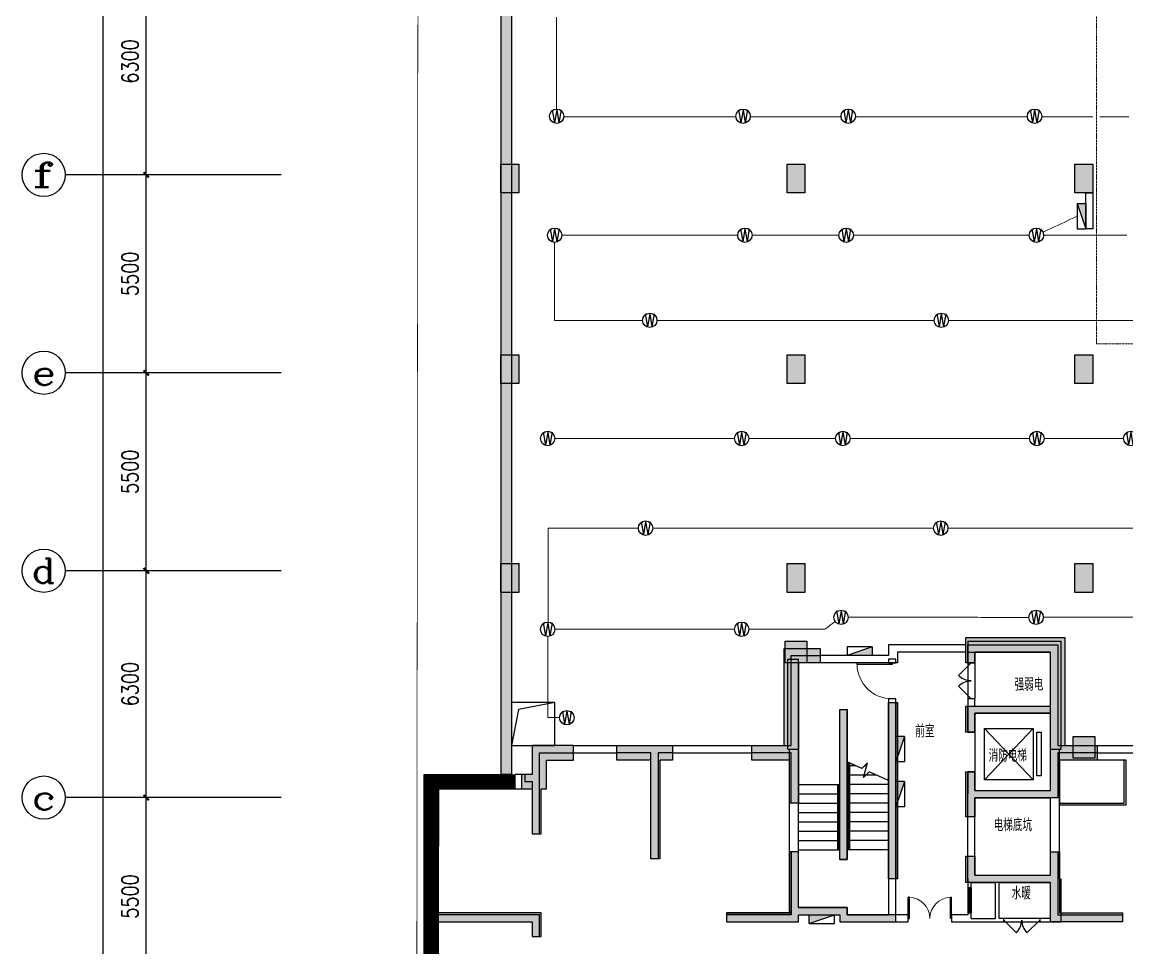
# Model space of a CAD drawing. Extents: x -1348811 to 123514, y -640545 to 749356.
# Drawn here: x -607569 to -576874, y -101436 to -75716 of the extents above; entities that cross this region are included whole.
import ezdxf
from ezdxf.enums import TextEntityAlignment as Align

# ---------------------------------------------------------------- set-up
doc = ezdxf.new("R2010")
doc.units = 0
doc.header["$LTSCALE"] = 10
doc.header["$MEASUREMENT"] = 0
for name, pattern in [('ACAD_ISO11W100', [33.5, 12, -3, 12, -3, 0.5, -3]), ('DASH', [0.35, 0.25, -0.1]), ('DASHDOT', [25.4, 12.7, -6.35, 0, -6.35]), ('常规', [20, 10, 0, 10])]:
    doc.linetypes.add(name, pattern=pattern)
doc.layers.get('0').update_dxf_attribs({"linetype": 'CONTINUOUS'})
doc.layers.get('Defpoints').update_dxf_attribs({"linetype": 'CONTINUOUS'})
for name, color, linetype in [('AXIS', 3, 'CONTINUOUS'), ('AXIS_TEXT', 7, 'CONTINUOUS'), ('COLU', 1, 'CONTINUOUS'), ('COLU_HATCH', 252, 'CONTINUOUS'), ('DIM_SYMB', 3, 'CONTINUOUS'), ('dxsqt', 1, 'CONTINUOUS'), ('jlq', 1, 'CONTINUOUS'), ('JPS-J-0', 6, 'CONTINUOUS'), ('JPS-WALL', 7, 'CONTINUOUS'), ('JPS-X-TEXT', 1, 'CONTINUOUS'), ('JPS-XHS', 7, 'CONTINUOUS'), ('jq-h', 252, 'CONTINUOUS'), ('jz', 121, 'CONTINUOUS'), ('PUB_HATCH', 9, 'CONTINUOUS'), ('RD-equip', 3, 'CONTINUOUS'), ('STAIR', 9, 'CONTINUOUS'), ('TEXT', 7, 'CONTINUOUS'), ('wall', 8, 'CONTINUOUS'), ('WINDOW', 4, 'CONTINUOUS'), ('wj', 1, 'CONTINUOUS'), ('排水设施', 163, 'CONTINUOUS'), ('控制线', 5, 'CONTINUOUS')]:
    doc.layers.add(name, color=color, linetype=linetype)
doc.layers.add('RD-Line', color=2, linetype='常规', lineweight=0)
doc.styles.add('_TCH_AXIS', font='COMPLEX', dxfattribs={"bigfont": 'GBCBIG'})
doc.styles.add('COMPLEX', font='COMPLEX')
doc.styles.add('DIM_FONT', font='SIMPLEX', dxfattribs={"width": 0.8, "bigfont": 'HZTXT'})
doc.styles.add('FS1', font='txt4.shx', dxfattribs={"width": 0.8, "bigfont": 'fstxt.shx'})
doc.styles.add('TEXT', font='tjromans.shx', dxfattribs={"width": 0.8, "height": 400, "bigfont": 'tjhztxt.shx'})
doc.dimstyles.new('DIMN150', dxfattribs={"dimscale": 1.5, "dimtxt": 300, "dimasz": 100, "dimexe": 250, "dimexo": 300, "dimgap": 150, "dimtad": 1, "dimdec": 0, "dimzin": 0, "dimdsep": 46, "dimtxsty": 'DIM_FONT', "dimblk": 'ARCHTICK', "dimcen": 0.09, "dimclrt": 7, "dimazin": 2, "dimtfac": 1, "dimtdec": 0, "dimtix": 1, "dimtmove": 2, "dimatfit": 3, "dimfxl": 0, "dimtolj": 1, "dimtzin": 0, "dimarcsym": 0})

# ---------------------------------------------------------------- blocks, each defined once
blk = doc.blocks.new('JG301')
at = {"layer": 'jq-h'}
for points in [[(-200, -1700), (-2500, -1700), (-2500, -2425), (-2300, -2425), (-2300, -1900), (-200, -1900), (-200, -4050), (-2300, -4050), (-2300, -3525), (-2500, -3525), (-2500, -4775), (-2300, -4775), (-2300, -4250), (0, -4250), (0, -3000), (1100, -3000), (1100, -2800), (0, -2800), (0, 0), (-2500, 0), (-2500, -500), (-2300, -500), (-2300, -200), (-200, -200)], [(-7200, -500), (-6600, -500), (-6600, -300), (-7400, -300), (-7400, -2800), (-8500, -2800), (-8500, -3000), (-7400, -3000), (-7400, -4400), (-7200, -4400)], [(-5850, -1800), (-6050, -1800), (-6050, -5960), (-5850, -5960)], [(-4500, -1600), (-4700, -1600), (-4700, -6500), (-4500, -6500)], [(-14600, -5250), (-14400, -5250), (-14400, -3000), (-13450, -3000), (-13450, -2800), (-14600, -2800), (-14600, -3600), (-14800, -3600), (-14800, -3800), (-14600, -3800)], [(-10700, -2800), (-12250, -2800), (-12250, -3000), (-11300, -3000), (-11300, -5950), (-11100, -5950), (-11100, -3000), (-10700, -3000)], [(-17400, -3800), (-16500, -3800), (-16500, -3600), (-17600, -3600), (-17600, -3600), (-17600, -5600), (-17400, -5600)], [(-9200, -7700), (-7200, -7700), (-7200, -7500), (-6050, -7500), (-6050, -7700), (-4500, -7700), (-4500, -7500), (-5850, -7500), (-5850, -7300), (-7200, -7300), (-7200, -5750), (-7400, -5750), (-7400, -7500), (-9200, -7500)], [(0, -5750), (0, -7500), (1800, -7500), (1800, -7700), (-200, -7700), (-200, -6600), (-2300, -6600), (-2500, -6600), (-2500, -5875), (-2300, -5875), (-2300, -6400), (-200, -6400), (-200, -5750)], [(-14400, -7500), (-17600, -7500), (-17600, -8350), (-17400, -8350), (-17400, -7700), (-14600, -7700), (-14600, -8100), (-14400, -8100)]]:
    blk.add_hatch(color=256, dxfattribs=at).paths.add_polyline_path(points)
at = {"layer": 'wj'}
for points in [[(1100, -3000), (0, -3000), (0, -4250), (-2300, -4250), (-2300, -4775), (-2500, -4775), (-2500, -3525), (-2300, -3525), (-2300, -4050), (-200, -4050), (-200, -1900), (-2300, -1900), (-2300, -2425), (-2500, -2425), (-2500, -1700), (-200, -1700), (-200, -200), (-2300, -200), (-2300, -500), (-2500, -500), (-2500, 0), (0, 0), (0, -2800), (1100, -2800), (1100, -3000)], [(-7200, -500), (-7200, -4400), (-7400, -4400), (-7400, -3000), (-8500, -3000), (-8500, -2800), (-7400, -2800), (-7400, -300), (-6600, -300), (-6600, -500), (-7200, -500)], [(-14400, -5250), (-14400, -3000), (-13450, -3000), (-13450, -2800), (-14600, -2800), (-14600, -3600), (-14800, -3600), (-14800, -3800), (-14600, -3800), (-14600, -5250), (-14400, -5250)], [(-11300, -3000), (-12250, -3000), (-12250, -2800), (-10700, -2800), (-10700, -3000), (-11100, -3000), (-11100, -5950), (-11300, -5950), (-11300, -3000)], [(-17400, -3800), (-17400, -5600), (-17600, -5600), (-17600, -3600), (-16500, -3600), (-16500, -3800), (-17400, -3800)], [(0, -5750), (0, -7500), (1800, -7500), (1800, -7700), (-200, -7700), (-200, -6600), (-2300, -6600), (-2300, -6600), (-2500, -6600), (-2500, -5875), (-2300, -5875), (-2300, -6400), (-200, -6400), (-200, -5750), (0, -5750)], [(-14400, -7500), (-17600, -7500), (-17600, -8350), (-17400, -8350), (-17400, -7700), (-14600, -7700), (-14600, -8100), (-14400, -8100), (-14400, -7500)]]:
    blk.add_lwpolyline(points, dxfattribs=at)
for points in [[(-5850, -1800), (-5850, -5960), (-6050, -5960), (-6050, -1800)], [(-4700, -1600), (-4500, -1600), (-4500, -6500), (-4700, -6500)], [(-7200, -7700), (-7200, -7500), (-6050, -7500), (-6050, -7700), (-4500, -7700), (-4500, -7500), (-5850, -7500), (-5850, -7300), (-7200, -7300), (-7200, -5750), (-7400, -5750), (-7400, -7500), (-9200, -7500), (-9200, -7700)]]:
    blk.add_lwpolyline(points, close=True, dxfattribs=at)
blk = doc.blocks.new('zw')
at = {"layer": 'COLU_HATCH'}
for points in [[(0, -41100), (500, -41100), (500, -41900), (0, -41900)], [(7950, -41100), (8450, -41100), (8450, -41900), (7950, -41900)], [(15950, -41100), (16450, -41100), (16450, -41900), (15950, -41900)], [(0, -46400), (500, -46400), (500, -47200), (0, -47200)], [(7950, -46400), (8450, -46400), (8450, -47200), (7950, -47200)], [(15950, -46400), (16450, -46400), (16450, -47200), (15950, -47200)], [(0, -52200), (500, -52200), (500, -53000), (0, -53000)], [(7950, -52200), (8450, -52200), (8450, -53000), (7950, -53000)], [(15950, -52200), (16450, -52200), (16450, -53000), (15950, -53000)], [(7900, -54356), (8500, -54356), (8500, -54956), (7900, -54956)], [(15900, -57006), (16500, -57006), (16500, -57606), (15900, -57606)]]:
    blk.add_hatch(color=256, dxfattribs=at).paths.add_polyline_path(points)
at = {"layer": 'COLU'}
for points in [[(0, -41100), (500, -41100), (500, -41900), (0, -41900)], [(7950, -41100), (8450, -41100), (8450, -41900), (7950, -41900)], [(15950, -41100), (16450, -41100), (16450, -41900), (15950, -41900)], [(0, -46400), (500, -46400), (500, -47200), (0, -47200)], [(7950, -46400), (8450, -46400), (8450, -47200), (7950, -47200)], [(15950, -46400), (16450, -46400), (16450, -47200), (15950, -47200)], [(0, -52200), (500, -52200), (500, -53000), (0, -53000)], [(7950, -52200), (8450, -52200), (8450, -53000), (7950, -53000)], [(15950, -52200), (16450, -52200), (16450, -53000), (15950, -53000)], [(7900, -54356), (8500, -54356), (8500, -54956), (7900, -54956)], [(15900, -57006), (16500, -57006), (16500, -57606), (15900, -57606)]]:
    blk.add_lwpolyline(points, close=True, dxfattribs=at)
blk = doc.blocks.new('jlqq')
at = {"layer": 'PUB_HATCH'}
blk.add_hatch(color=256, dxfattribs=at).paths.add_polyline_path([(1455, -3373), (380, -189), (1234, 97), (1138, 382), (0, 0), (1155, -3422), (1155, -65271), (1455, -65271)])
at = {"layer": 'jlq'}
for p, q in [((1455, -3373), (1455, -65271)), ((1155, -3422), (1155, -65271)), ((1455, -65271), (1155, -65271))]:
    blk.add_line(p, q, dxfattribs=at)
blk = doc.blocks.new('A$C00D673E7')
at = {"layer": '排水设施'}
blk.add_lwpolyline([(0, 0), (1200, 0), (1200, 1200), (0, 1200)], close=True, dxfattribs=at)
blk.add_lwpolyline([(1200, 1200), (189, 1005), (0, 0)], dxfattribs=at)
blk = doc.blocks.new('_ArchTick')
at = {"color": 0, "linetype": 'ByBlock', "const_width": 0.4}
blk.add_lwpolyline([(-0.5, -0.5), (0.5, 0.5)], dxfattribs=at)
blk = doc.blocks.new('*D1921')
at = {"layer": 'AXIS', "color": 0, "lineweight": -2}
for p, q in [((-600819, -16259), (-605694, -16259)), ((-605319, -227593), (-605319, -16259)), ((-600819, -227593), (-605694, -227593))]:
    blk.add_line(p, q, dxfattribs=at)
at = {"layer": 'Defpoints', "color": 0}
for p in [(-605319, -16259), (-600369, -16259), (-600369, -227593)]:
    blk.add_point(p, dxfattribs=at)
at = {"layer": 'AXIS', "color": 0, "lineweight": -2, "xscale": 150, "yscale": 150, "zscale": 150}
for p, rotation in [((-605319, -16259), 90), ((-605319, -227593), 270)]:
    blk.add_blockref('_ArchTick', p, dxfattribs=dict(at, rotation=rotation))
at = {"layer": 'AXIS', "color": 7, "insert": (-605769, -121926), "char_height": 450, "attachment_point": 5, "rotation": 90, "style": 'DIM_FONT'}
blk.add_mtext('\\A1;211333', dxfattribs=at)
blk = doc.blocks.new('*D1943')
at = {"layer": 'AXIS', "color": 0, "lineweight": -2}
for p, q in [((-600819, -97259), (-604494, -97259)), ((-604119, -102759), (-604119, -97259)), ((-600819, -102759), (-604494, -102759))]:
    blk.add_line(p, q, dxfattribs=at)
at = {"layer": 'Defpoints', "color": 0}
for p in [(-604119, -97259), (-600369, -97259), (-600369, -102759)]:
    blk.add_point(p, dxfattribs=at)
at = {"layer": 'AXIS', "color": 0, "lineweight": -2, "xscale": 150, "yscale": 150, "zscale": 150}
for p, rotation in [((-604119, -97259), 90), ((-604119, -102759), 270)]:
    blk.add_blockref('_ArchTick', p, dxfattribs=dict(at, rotation=rotation))
at = {"layer": 'AXIS', "color": 7, "insert": (-604569, -100009), "char_height": 450, "attachment_point": 5, "rotation": 90, "style": 'DIM_FONT'}
blk.add_mtext('\\A1;5500', dxfattribs=at)
blk = doc.blocks.new('*D1944')
at = {"layer": 'AXIS', "color": 0, "lineweight": -2}
for p, q in [((-600819, -90959), (-604494, -90959)), ((-604119, -97259), (-604119, -90959)), ((-600819, -97259), (-604494, -97259))]:
    blk.add_line(p, q, dxfattribs=at)
at = {"layer": 'Defpoints', "color": 0}
for p in [(-604119, -90959), (-600369, -90959), (-600369, -97259)]:
    blk.add_point(p, dxfattribs=at)
at = {"layer": 'AXIS', "color": 0, "lineweight": -2, "xscale": 150, "yscale": 150, "zscale": 150}
for p, rotation in [((-604119, -90959), 90), ((-604119, -97259), 270)]:
    blk.add_blockref('_ArchTick', p, dxfattribs=dict(at, rotation=rotation))
at = {"layer": 'AXIS', "color": 7, "insert": (-604569, -94109), "char_height": 450, "attachment_point": 5, "rotation": 90, "style": 'DIM_FONT'}
blk.add_mtext('\\A1;6300', dxfattribs=at)
blk = doc.blocks.new('*D1945')
at = {"layer": 'AXIS', "color": 0, "lineweight": -2}
for p, q in [((-600819, -85459), (-604494, -85459)), ((-604119, -90959), (-604119, -85459)), ((-600819, -90959), (-604494, -90959))]:
    blk.add_line(p, q, dxfattribs=at)
at = {"layer": 'Defpoints', "color": 0}
for p in [(-604119, -85459), (-600369, -85459), (-600369, -90959)]:
    blk.add_point(p, dxfattribs=at)
at = {"layer": 'AXIS', "color": 0, "lineweight": -2, "xscale": 150, "yscale": 150, "zscale": 150}
for p, rotation in [((-604119, -85459), 90), ((-604119, -90959), 270)]:
    blk.add_blockref('_ArchTick', p, dxfattribs=dict(at, rotation=rotation))
at = {"layer": 'AXIS', "color": 7, "insert": (-604569, -88209), "char_height": 450, "attachment_point": 5, "rotation": 90, "style": 'DIM_FONT'}
blk.add_mtext('\\A1;5500', dxfattribs=at)
blk = doc.blocks.new('*D1946')
at = {"layer": 'AXIS', "color": 0, "lineweight": -2}
for p, q in [((-600819, -79959), (-604494, -79959)), ((-604119, -85459), (-604119, -79959)), ((-600819, -85459), (-604494, -85459))]:
    blk.add_line(p, q, dxfattribs=at)
at = {"layer": 'Defpoints', "color": 0}
for p in [(-604119, -79959), (-600369, -79959), (-600369, -85459)]:
    blk.add_point(p, dxfattribs=at)
at = {"layer": 'AXIS', "color": 0, "lineweight": -2, "xscale": 150, "yscale": 150, "zscale": 150}
for p, rotation in [((-604119, -79959), 90), ((-604119, -85459), 270)]:
    blk.add_blockref('_ArchTick', p, dxfattribs=dict(at, rotation=rotation))
at = {"layer": 'AXIS', "color": 7, "insert": (-604569, -82709), "char_height": 450, "attachment_point": 5, "rotation": 90, "style": 'DIM_FONT'}
blk.add_mtext('\\A1;5500', dxfattribs=at)
blk = doc.blocks.new('*D1947')
at = {"layer": 'AXIS', "color": 0, "lineweight": -2}
for p, q in [((-600819, -73659), (-604494, -73659)), ((-604119, -79959), (-604119, -73659)), ((-600819, -79959), (-604494, -79959))]:
    blk.add_line(p, q, dxfattribs=at)
at = {"layer": 'Defpoints', "color": 0}
for p in [(-604119, -73659), (-600369, -73659), (-600369, -79959)]:
    blk.add_point(p, dxfattribs=at)
at = {"layer": 'AXIS', "color": 0, "lineweight": -2, "xscale": 150, "yscale": 150, "zscale": 150}
for p, rotation in [((-604119, -73659), 90), ((-604119, -79959), 270)]:
    blk.add_blockref('_ArchTick', p, dxfattribs=dict(at, rotation=rotation))
at = {"layer": 'AXIS', "color": 7, "insert": (-604569, -76809), "char_height": 450, "attachment_point": 5, "rotation": 90, "style": 'DIM_FONT'}
blk.add_mtext('\\A1;6300', dxfattribs=at)
blk = doc.blocks.new('_AXISO')
blk.add_circle((0, 0), 0.5)
at = {"layer": 'AXIS_TEXT', "style": 'COMPLEX', "width": 1.041667}
blk.add_attdef('A', text='', height=0.56, dxfattribs=at).set_placement((-0.25, -0.28), (0.25, -0.28), align=Align.FIT)
blk = doc.blocks.new('WG')
at = {"layer": 'RD-equip'}
blk.add_circle((0, 0), 200, dxfattribs=at)
at = {"layer": 'RD-equip', "color": 4, "style": 'FS1', "width": 0.8}
blk.add_attdef('消防', text='', height=360, dxfattribs=at).set_placement((0, 0), align=Align.MIDDLE)
blk = doc.blocks.new('WWWW')
at = {"layer": 'RD-equip'}
blk.add_blockref('WG', (0, 0), dxfattribs=at).add_auto_attribs({'消防': 'W'})
blk = doc.blocks.new('DTTT')
at = {"layer": 'jz'}
for p, q in [((748, -792), (-748, 792)), ((-748, -792), (748, 792))]:
    blk.add_line(p, q, dxfattribs=at)
for points in [[(-748, -792), (-748, 792), (748, 792), (748, -792)], [(-1003, -673), (-1003, 673), (-871, 673), (-871, -673)]]:
    blk.add_lwpolyline(points, close=True, dxfattribs=at)
blk = doc.blocks.new('DXHS')
at = {"layer": 'JPS-XHS'}
blk.add_hatch(color=256, dxfattribs=at).paths.add_polyline_path([(-350, 240), (-350, 0), (350, 0)])
at = {"layer": 'JPS-XHS', "linetype": 'Continuous'}
for p, q in [((-350, 240), (-350, 0)), ((-350, 240), (350, 240)), ((-350, 0), (350, 0)), ((350, 240), (350, 0))]:
    blk.add_line(p, q, dxfattribs=at)
at = {"layer": 'JPS-XHS'}
blk.add_line((-350, 240), (350, 0), dxfattribs=at)
blk = doc.blocks.new('A$C154042D1')
at = {"layer": 'JPS-XHS', "rotation": 270}
for p in [(13000, -2800), (13000, -4050)]:
    blk.add_blockref('DXHS', p, dxfattribs=at)
at = {"layer": 'JPS-XHS', "xscale": -1, "rotation": 180}
blk.add_blockref('DXHS', (10950, -7400), dxfattribs=at)
blk = doc.blocks.new('D-JG--1F')
at = {"layer": 'PUB_HATCH'}
h = blk.add_hatch(color=256, dxfattribs=at)
h.paths.add_polyline_path([(21450, -10000), (19050, -10000), (19050, -10400), (18800, -10400), (18800, -9750), (21450, -9750)])
h.paths.add_polyline_path([(30950, -400), (30950, 300), (28200, 300), (28200, -2700), (27300, -2700), (27300, -3100), (28350, -3100), (28350, -4150), (30700, -4150), (30700, -4675), (30950, -4675), (30950, -3425), (30700, -3425), (30700, -3950), (28600, -3950), (28600, -1800), (30700, -1800), (30700, -2325), (30950, -2325), (30950, -1600), (28600, -1600), (28600, -100), (30700, -100), (30700, -400)])
h.paths.add_polyline_path([(35600, -7600), (35600, -7400), (34450, -7400), (34450, -7600), (32900, -7600), (32900, -7400), (34250, -7400), (34250, -7200), (35600, -7200), (35600, -5650), (35850, -5650), (35850, -7350), (37600, -7350), (37600, -7600)])
h.paths.add_polyline_path([(24750, -3100), (25100, -3100), (25100, -2700), (23550, -2700), (23550, -3100), (24500, -3100), (24500, -5850), (24750, -5850)])
h.paths.add_polyline_path([(39100, -2700), (39100, -3100), (39450, -3100), (39450, -5850), (39700, -5850), (39700, -3100), (40650, -3100), (40650, -2700)])
h.paths.add_polyline_path([(37650, -8850), (37650, -10000), (37400, -10000), (37400, -9100), (34750, -9100), (34750, -9500), (34500, -9500), (34500, -9100), (32900, -9100), (32900, -8850)])
h.paths.add_polyline_path([(42750, -7350), (46000, -7350), (46000, -8250), (45600, -8250), (45600, -7600), (43000, -7600), (43000, -8000), (42750, -8000)])
h.paths.add_polyline_path([(19800, -14100), (19050, -14100), (19050, -12850), (18800, -12850), (18800, -14500), (19800, -14500)])
h.paths.add_polyline_path([(22625, -14100), (23000, -14100), (23000, -14500), (21600, -14500), (21600, -14100), (22375, -14100), (22375, -12200), (22625, -12200)])
h.paths.add_polyline_path([(26800, -14500), (26200, -14500), (26200, -14100), (26550, -14100), (26550, -11900), (26800, -11900)])
h.paths.add_polyline_path([(22625, -11000), (22375, -11000), (22375, -8850), (22625, -8850)])
h.paths.add_polyline_path([(29100, -17100), (29100, -17500), (28100, -17500), (28100, -15750), (28500, -15750), (28500, -17100)])
h.paths.add_polyline_path([(32300, -17100), (31900, -17100), (31900, -15750), (31650, -15750), (31650, -17100), (30900, -17100), (30900, -17500), (32300, -17500)])
h.paths.add_polyline_path([(35800, -17500), (35100, -17500), (35100, -17100), (35400, -17100), (35400, -13350), (34500, -13350), (34500, -13100), (35800, -13100)])
h.paths.add_polyline_path([(28100, -14500), (28500, -14500), (28500, -13350), (30750, -13350), (30750, -13100), (28100, -13100)])
h.paths.add_polyline_path([(26800, -10000), (26800, -9100), (30800, -9100), (30800, -8850), (26550, -8850), (26550, -10000)])
h.paths.add_polyline_path([(28350, -5650), (28350, -7350), (26600, -7350), (26600, -7600), (28600, -7600), (28600, -6500), (30950, -6500), (30950, -6500), (30950, -5775), (30700, -5775), (30700, -6300), (28600, -6300), (28600, -5650)])
h.paths.add_polyline_path([(33100, -1500), (32850, -1500), (32850, -6400), (33100, -6400)])
h.paths.add_polyline_path([(35600, -400), (35600, -4300), (35850, -4300), (35850, -3100), (36900, -3100), (36900, -2700), (36000, -2700), (36000, 0), (35000, 0), (35000, -400)])
h.paths.add_polyline_path([(38000, -14100), (37650, -14100), (37650, -12200), (37400, -12200), (37400, -14500), (38000, -14500)])
h.paths.add_polyline_path([(41575, -8850), (41575, -11000), (41825, -11000), (41825, -8850)])
h.paths.add_polyline_path([(42600, -14100), (42600, -14500), (41200, -14500), (41200, -14100), (41575, -14100), (41575, -12200), (41825, -12200), (41825, -14100)])
h.paths.add_polyline_path([(45000, -14100), (45000, -12850), (45400, -12850), (45400, -14500), (44400, -14500), (44400, -14100)])
h.paths.add_polyline_path([(45600, -9150), (45600, -9600), (45000, -9600), (45000, -10000), (45000, -10000), (45000, -11450), (45400, -11450), (45400, -10000), (46000, -10000), (46000, -9150)])
h.paths.add_polyline_path([(45600, -3900), (45600, -5500), (46000, -5500), (46000, -3500), (44900, -3500), (44900, -3900)])
h.paths.add_polyline_path([(34250, -1700), (34250, -5860), (34450, -5860), (34450, -1700)])
h.paths.add_polyline_path([(34250, -1700), (34250, -5860), (34450, -5860), (34450, -1700)])
h.paths.add_polyline_path([(14550, -7350), (21450, -7350), (21450, -8000), (21200, -8000), (21200, -7600), (18125, -7600), (18125, -10000), (17875, -10000), (17875, -7600), (14800, -7600), (14800, -8000), (14550, -8000)])
h.paths.add_polyline_path([(14550, -10000), (16950, -10000), (16950, -10400), (17200, -10400), (17200, -9750), (14550, -9750)])
h.paths.add_polyline_path([(5050, -400), (5050, 300), (7800, 300), (7800, -2700), (8700, -2700), (8700, -3100), (7650, -3100), (7650, -4150), (5300, -4150), (5300, -4675), (5050, -4675), (5050, -3425), (5300, -3425), (5300, -3950), (7400, -3950), (7400, -1800), (5300, -1800), (5300, -2325), (5050, -2325), (5050, -1600), (7400, -1600), (7400, -100), (5300, -100), (5300, -400)])
h.paths.add_polyline_path([(400, -7600), (400, -7400), (1550, -7400), (1550, -7600), (3100, -7600), (3100, -7400), (1750, -7400), (1750, -7200), (400, -7200), (400, -5650), (150, -5650), (150, -7350), (-1600, -7350), (-1600, -7600)])
h.paths.add_polyline_path([(11250, -3100), (10900, -3100), (10900, -2700), (12450, -2700), (12450, -3100), (11500, -3100), (11500, -5850), (11250, -5850)])
h.paths.add_polyline_path([(-3100, -2700), (-3100, -3100), (-3450, -3100), (-3450, -5850), (-3700, -5850), (-3700, -3100), (-4650, -3100), (-4650, -2700)])
h.paths.add_polyline_path([(-1650, -8850), (-1650, -10000), (-1400, -10000), (-1400, -9100), (1250, -9100), (1250, -9500), (1500, -9500), (1500, -9100), (3100, -9100), (3100, -8850)])
h.paths.add_polyline_path([(-6750, -7350), (-10000, -7350), (-10000, -8250), (-9600, -8250), (-9600, -7600), (-7000, -7600), (-7000, -8000), (-6750, -8000)])
h.paths.add_polyline_path([(16200, -14100), (16950, -14100), (16950, -12850), (17200, -12850), (17200, -14500), (16200, -14500)])
h.paths.add_polyline_path([(13375, -14100), (13000, -14100), (13000, -14500), (14400, -14500), (14400, -14100), (13625, -14100), (13625, -12200), (13375, -12200)])
h.paths.add_polyline_path([(9200, -14500), (9800, -14500), (9800, -14100), (9450, -14100), (9450, -11900), (9200, -11900)])
h.paths.add_polyline_path([(13375, -11000), (13625, -11000), (13625, -8850), (13375, -8850)])
h.paths.add_polyline_path([(6900, -17100), (6900, -17500), (7900, -17500), (7900, -15750), (7500, -15750), (7500, -17100)])
h.paths.add_polyline_path([(3700, -17100), (4100, -17100), (4100, -15750), (4350, -15750), (4350, -17100), (5100, -17100), (5100, -17500), (3700, -17500)])
h.paths.add_polyline_path([(200, -17500), (900, -17500), (900, -17100), (600, -17100), (600, -13350), (1500, -13350), (1500, -13100), (200, -13100)])
h.paths.add_polyline_path([(7900, -14500), (7500, -14500), (7500, -13350), (5250, -13350), (5250, -13100), (7900, -13100)])
h.paths.add_polyline_path([(9200, -10000), (9200, -9100), (5200, -9100), (5200, -8850), (9450, -8850), (9450, -10000)])
h.paths.add_polyline_path([(7650, -5650), (7650, -7350), (9400, -7350), (9400, -7600), (7400, -7600), (7400, -6500), (5050, -6500), (5050, -6500), (5050, -5775), (5300, -5775), (5300, -6300), (7400, -6300), (7400, -5650)])
h.paths.add_polyline_path([(2900, -1500), (3150, -1500), (3150, -6400), (2900, -6400)])
h.paths.add_polyline_path([(400, -400), (400, -4300), (150, -4300), (150, -3100), (-900, -3100), (-900, -2700), (0, -2700), (0, 0), (1000, 0), (1000, -400)])
h.paths.add_polyline_path([(-2000, -14100), (-1650, -14100), (-1650, -12200), (-1400, -12200), (-1400, -14500), (-2000, -14500)])
h.paths.add_polyline_path([(-5575, -8850), (-5575, -11000), (-5825, -11000), (-5825, -8850)])
h.paths.add_polyline_path([(-6600, -14100), (-6600, -14500), (-5200, -14500), (-5200, -14100), (-5575, -14100), (-5575, -12200), (-5825, -12200), (-5825, -14100)])
h.paths.add_polyline_path([(-9000, -14100), (-9000, -12850), (-9400, -12850), (-9400, -14500), (-8400, -14500), (-8400, -14100)])
h.paths.add_polyline_path([(-9600, -9150), (-9600, -9600), (-9000, -9600), (-9000, -10000), (-9000, -10000), (-9000, -11450), (-9400, -11450), (-9400, -10000), (-10000, -10000), (-10000, -9150)])
h.paths.add_polyline_path([(-9600, -3900), (-9600, -5500), (-10000, -5500), (-10000, -3500), (-8900, -3500), (-8900, -3900)])
h.paths.add_polyline_path([(1750, -1700), (1750, -5860), (1550, -5860), (1550, -1700)])
h.paths.add_polyline_path([(1750, -1700), (1750, -5860), (1550, -5860), (1550, -1700)])
edge = h.paths.add_edge_path(flags=17)
edge.add_line((17875, -5500), (18125, -5500))
edge.add_line((18125, -5500), (18125, -3900))
edge.add_line((18125, -3900), (19300, -3900))
edge.add_line((19300, -3900), (19300, -3500))
edge.add_line((19300, -3500), (16700, -3500))
edge.add_line((16700, -3500), (16700, -3900))
edge.add_line((16700, -3900), (17875, -3900))
edge.add_line((17875, -3900), (17875, -5500))
edge.add_line((17875, -5500), (18125, -5500))
h.paths.add_polyline_path([(17875, -5500), (18125, -5500), (18125, -3900), (19300, -3900), (19300, -3500), (16700, -3500), (16700, -3900), (17875, -3900)], flags=17)
edge = h.paths.add_edge_path()
edge.add_line((21600, -3100), (22350, -3100))
edge.add_line((22350, -3100), (22350, -2700))
edge.add_line((22350, -2700), (21200, -2700))
edge.add_line((21200, -2700), (21200, -3500))
edge.add_line((21200, -3500), (20900, -3500))
edge.add_line((20900, -3500), (20900, -3900))
edge.add_line((20900, -3900), (21200, -3900))
edge.add_line((21200, -3900), (21200, -5150))
edge.add_line((21200, -5150), (21450, -5150))
edge.add_line((21450, -5150), (21450, -3900))
edge.add_line((21450, -3900), (21600, -3900))
edge.add_line((21600, -3900), (21600, -3100))
edge.add_line((42600, -3100), (41850, -3100))
edge.add_line((41850, -3100), (41850, -2700))
edge.add_line((41850, -2700), (43000, -2700))
edge.add_line((43000, -2700), (43000, -3500))
edge.add_line((43000, -3500), (43300, -3500))
edge.add_line((43300, -3500), (43300, -3900))
edge.add_line((43300, -3900), (43000, -3900))
edge.add_line((43000, -3900), (43000, -5150))
edge.add_line((43000, -5150), (42750, -5150))
edge.add_line((42750, -5150), (42750, -3900))
edge.add_line((42750, -3900), (42600, -3900))
edge.add_line((42600, -3900), (42600, -3100))
edge.add_line((14400, -3100), (13650, -3100))
edge.add_line((13650, -3100), (13650, -2700))
edge.add_line((13650, -2700), (14800, -2700))
edge.add_line((14800, -2700), (14800, -3500))
edge.add_line((14800, -3500), (15100, -3500))
edge.add_line((15100, -3500), (15100, -3900))
edge.add_line((15100, -3900), (14800, -3900))
edge.add_line((14800, -3900), (14800, -5150))
edge.add_line((14800, -5150), (14550, -5150))
edge.add_line((14550, -5150), (14550, -3900))
edge.add_line((14550, -3900), (14400, -3900))
edge.add_line((14400, -3900), (14400, -3100))
edge.add_line((-6600, -3100), (-5850, -3100))
edge.add_line((-5850, -3100), (-5850, -2700))
edge.add_line((-5850, -2700), (-7000, -2700))
edge.add_line((-7000, -2700), (-7000, -3500))
edge.add_line((-7000, -3500), (-7300, -3500))
edge.add_line((-7300, -3500), (-7300, -3900))
edge.add_line((-7300, -3900), (-7000, -3900))
edge.add_line((-7000, -3900), (-7000, -5150))
edge.add_line((-7000, -5150), (-6750, -5150))
edge.add_line((-6750, -5150), (-6750, -3900))
edge.add_line((-6750, -3900), (-6600, -3900))
edge.add_line((-6600, -3900), (-6600, -3100))
for points in [[(1750, -1700), (1550, -1700), (1550, -5860), (1750, -5860)], [(-5850, -3100), (-5850, -2700), (-7000, -2700), (-7000, -3500), (-7300, -3500), (-7300, -3900), (-7000, -3900), (-7000, -5150), (-6750, -5150), (-6750, -3900), (-6600, -3900), (-6600, -3100)]]:
    blk.add_hatch(color=256, dxfattribs=at).paths.add_polyline_path(points)
at = {"layer": 'dxsqt'}
for points in [[(400, -400), (400, -4300), (150, -4300), (150, -3100), (-900, -3100), (-900, -2700), (0, -2700), (0, 0), (1000, 0), (1000, -400), (400, -400)], [(5050, -400), (5050, 300), (7800, 300), (7800, -2700), (8700, -2700), (8700, -3100), (7650, -3100), (7650, -4150), (5300, -4150), (5300, -4675), (5050, -4675), (5050, -3425), (5300, -3425), (5300, -3950), (7400, -3950), (7400, -1800), (5300, -1800), (5300, -2325), (5050, -2325), (5050, -1600), (7400, -1600), (7400, -100), (5300, -100), (5300, -400), (5050, -400)], [(-6600, -3100), (-5850, -3100), (-5850, -2700), (-7000, -2700), (-7000, -3500), (-7300, -3500), (-7300, -3900), (-7000, -3900), (-7000, -5150), (-6750, -5150), (-6750, -3900), (-6600, -3900), (-6600, -3100)], [(-3100, -2700), (-3100, -3100), (-3450, -3100), (-3450, -5850), (-3700, -5850), (-3700, -3100), (-4650, -3100), (-4650, -2700), (-3100, -2700)], [(-9600, -3900), (-9600, -5500), (-10000, -5500), (-10000, -3500), (-8900, -3500), (-8900, -3900), (-9600, -3900)], [(7650, -5650), (7650, -7350), (9400, -7350), (9400, -7600), (7400, -7600), (7400, -6500), (5050, -6500), (5050, -6500), (5050, -6500), (5050, -5775), (5300, -5775), (5300, -6300), (7400, -6300), (7400, -5650), (7650, -5650)], [(-6750, -7350), (-10000, -7350), (-10000, -8250), (-9600, -8250), (-9600, -7600), (-7000, -7600), (-7000, -8000), (-6750, -8000), (-6750, -7350)]]:
    blk.add_lwpolyline(points, dxfattribs=at)
for points in [[(2900, -1500), (3150, -1500), (3150, -6400), (2900, -6400)], [(1750, -1700), (1750, -5860), (1550, -5860), (1550, -1700)], [(1750, -1700), (1750, -5860), (1550, -5860), (1550, -1700)], [(400, -7600), (400, -7400), (1550, -7400), (1550, -7600), (3100, -7600), (3100, -7400), (1750, -7400), (1750, -7200), (400, -7200), (400, -5650), (150, -5650), (150, -7350), (-1600, -7350), (-1600, -7600)]]:
    blk.add_lwpolyline(points, close=True, dxfattribs=at)
blk = doc.blocks.new('$DorLib2D$00000002')
for p, q in [((-0.5, 0), (-0.5, 0.4875)), ((-0.475, 0.4875), (-0.5, 0.4875)), ((-0.475, 0), (-0.475, 0.4875)), ((0.475, 0), (0.475, 0.4875)), ((0.475, 0.4875), (0.5, 0.4875)), ((0.5, 0), (0.5, 0.4875)), ((-0.5, 0), (-0.475, 0)), ((0.5, 0), (0.475, 0))]:
    blk.add_line(p, q)
at = {"lineweight": 13}
for centre, start, end in [((-0.4875, 0), 0, 88.53072), ((0.4875, 0), 91.46928, 180)]:
    blk.add_arc(centre, 0.4875, start, end, dxfattribs=at)
blk = doc.blocks.new('$WINLIB2D$00000001')
for p, q in [((-0.5, 0.5), (0.5, 0.5)), ((-0.5, 0.5), (-0.5, -0.5)), ((0.5, -0.5), (0.5, 0.5)), ((0.5, 0.167), (-0.5, 0.167)), ((0.5, -0.167), (-0.5, -0.167)), ((-0.5, -0.5), (0.5, -0.5))]:
    blk.add_line(p, q)
blk = doc.blocks.new('$DorLib2D$00000116')
at = {"color": 0}
for p, q in [((-0.5, 0), (-0.146, 0.354)), ((0.5, 0), (0.146, 0.354))]:
    blk.add_line(p, q, dxfattribs=at)
for centre, start, end in [((-0.5, 0), 0, 45), ((0.5, 0), 135, 180)]:
    blk.add_arc(centre, 0.5, start, end, dxfattribs=at)
blk = doc.blocks.new('$DorLib2D$00000001')
for p, q in [((0.45, 0.975), (0.5, 0.975)), ((0.45, 0), (0.45, 0.975)), ((0.5, 0), (0.5, 0.975)), ((0.5, 0), (0.45, 0))]:
    blk.add_line(p, q)
at = {"lineweight": 13}
blk.add_arc((0.475, 0), 0.975, 91.4693, 180, dxfattribs=at)

msp = doc.modelspace()

# ---------------------------------------------------------------- linework, layer by layer
at = {"layer": 'AXIS'}
for p, q in [((-600369.2, -79959.4), (-606369.2, -79959.4)), ((-600369.2, -85459.4), (-606369.2, -85459.4)), ((-600369.2, -90959.4), (-606369.2, -90959.4)), ((-600369.2, -97259.4), (-606369.2, -97259.4))]:
    msp.add_line(p, q, dxfattribs=at)
at = {"layer": 'DIM_SYMB'}
msp.add_lwpolyline([(-583497.6, -96786.2), (-584034.3, -96543.5), (-584190.5, -96703.3), (-584084.9, -96290.1), (-584239.3, -96450.8), (-584647.6, -96266.2)], dxfattribs=at)
for points in [[(-585457.6, -96895.8, 0, 0, 0), (-585457.6, -98415.8, 80, 0, 0), (-585457.6, -98715.8, 0, 0, 0)], [(-584037.6, -98715.8, 0, 0, 0), (-584037.6, -97047.2, 80, 0, 0), (-584037.6, -96747.2, 0, 0, 0)]]:
    msp.add_lwpolyline(points, format="xyseb", dxfattribs=at)
at = {"layer": 'JPS-J-0', "linetype": 'DASH'}
msp.add_lwpolyline([(-578747.6, -96215.8), (-578747.6, -97415.8), (-576947.6, -97415.8), (-576947.6, -96215.8)], close=True, dxfattribs=at)
at = {"layer": 'JPS-J-0'}
msp.add_lwpolyline([(-578747.6, -96215.8), (-578747.6, -97465.8), (-576897.6, -97465.8), (-576897.6, -96215.8)], close=True, dxfattribs=at)
at = {"layer": 'JPS-WALL'}
msp.add_lwpolyline([(-577817.7, -80459.4), (-577817.7, -81459.4), (-578017.7, -81459.4), (-578017.7, -80459.4)], close=True, dxfattribs=at)
at = {"layer": 'PUB_HATCH', "const_width": 400}
msp.add_lwpolyline([(-594067.6, -107615.8), (-594067.6, -107415.8), (-595597.6, -107415.8), (-595597.6, -102915.8), (-596197.6, -102915.8), (-596197.6, -96815.8), (-594067.6, -96815.8), (-594067.6, -96615.8)], dxfattribs=at)
at = {"layer": 'RD-Line', "color": 1, "linetype": 'ACAD_ISO11W100', "ltscale": 0.05}
for p, q in [((-577722.9, -74359.4), (-577722.9, -84654.7)), ((-577722.9, -84654.7), (-569752.7, -84654.7))]:
    msp.add_line(p, q, dxfattribs=at)
at = {"layer": 'RD-Line'}
for p, q in [((-592725.3, -78130.7), (-592725.3, -75578.3)), ((-587737, -78346.9), (-592517.7, -78346.9)), ((-584816.4, -78346.9), (-587338.4, -78346.9)), ((-579637, -78346.9), (-584417.7, -78346.9)), ((-577822.9, -78346.9), (-579238.4, -78346.9)), ((-576816.4, -78346.9), (-577622.9, -78346.9)), ((-578257.7, -81109.4), (-579206.5, -81552.4)), ((-592573.5, -81637), (-587687.7, -81637)), ((-587287.7, -81637), (-584873.5, -81637)), ((-584473.5, -81637), (-579587.7, -81637)), ((-579187.7, -81637), (-576873.5, -81637)), ((-592774, -81837), (-592774, -84006.6)), ((-590330.3, -84006.6), (-592774, -84006.6)), ((-589930.4, -84001.3), (-582230.4, -84001.3)), ((-581830.4, -84001.3), (-574230.4, -84001.3)), ((-592766.5, -87284.8), (-587777.4, -87284.8)), ((-587377.4, -87284.8), (-584966.5, -87284.8)), ((-584566.5, -87284.8), (-579577.4, -87284.8)), ((-579177.4, -87284.8), (-576966.5, -87284.8)), ((-592957.1, -89775), (-590446, -89775)), ((-592957.1, -92383.5), (-592957.1, -89775)), ((-590046, -89775), (-582246, -89775)), ((-581846, -89775), (-574246, -89775)), ((-585267.8, -92583.3), (-584978.5, -92371.2)), ((-584617.2, -92250.7), (-579597.6, -92252.8)), ((-579197.6, -92250.2), (-576530.7, -92250.2)), ((-592766.5, -92583.3), (-587777.4, -92583.3)), ((-587377.4, -92583.3), (-585267.8, -92583.3)), ((-592966.5, -92783.3), (-592966.5, -95032.9)), ((-592634.6, -95032.9), (-592966.5, -95032.9))]:
    msp.add_line(p, q, dxfattribs=at)
at = {"layer": 'STAIR'}
for p, q in [((-581097.6, -95440.8), (-581097.6, -96540.8)), ((-584617.6, -96375.8), (-584647.6, -96375.8)), ((-584617.6, -96279.7), (-584617.6, -98715.8)), ((-584577.6, -96297.8), (-584577.6, -98715.8)), ((-584405, -96375.8), (-584577.6, -96375.8)), ((-584106.8, -96375.8), (-584167.3, -96375.8)), ((-584617.6, -96635.8), (-584647.6, -96635.8)), ((-583830, -96635.8), (-584577.6, -96635.8)), ((-585997.6, -96895.8), (-584917.6, -96895.8)), ((-584917.6, -96895.8), (-584917.6, -98715.8)), ((-584917.6, -96895.8), (-584877.6, -96895.8)), ((-584877.6, -96895.8), (-584877.6, -98715.8)), ((-584877.6, -96895.8), (-584847.6, -96895.8)), ((-584617.6, -96895.8), (-584647.6, -96895.8)), ((-583497.6, -96895.8), (-584577.6, -96895.8)), ((-585997.6, -97155.8), (-584917.6, -97155.8)), ((-584917.6, -97155.8), (-584877.6, -97155.8)), ((-584877.6, -97155.8), (-584847.6, -97155.8)), ((-584877.6, -97155.8), (-584847.6, -97155.8)), ((-584617.6, -97155.8), (-584647.6, -97155.8)), ((-583497.6, -97155.8), (-584577.6, -97155.8)), ((-585997.6, -97415.8), (-584917.6, -97415.8)), ((-584877.6, -97415.8), (-584847.6, -97415.8)), ((-584617.6, -97415.8), (-584647.6, -97415.8)), ((-583497.6, -97415.8), (-584577.6, -97415.8)), ((-585997.6, -97675.8), (-584917.6, -97675.8)), ((-584917.6, -97675.8), (-584877.6, -97675.8)), ((-584877.6, -97675.8), (-584847.6, -97675.8)), ((-584877.6, -97675.8), (-584847.6, -97675.8)), ((-584617.6, -97675.8), (-584647.6, -97675.8)), ((-583497.6, -97675.8), (-584577.6, -97675.8)), ((-585997.6, -97935.8), (-584917.6, -97935.8)), ((-585997.6, -98195.8), (-584917.6, -98195.8)), ((-584877.6, -97935.8), (-584847.6, -97935.8)), ((-584877.6, -98195.8), (-584847.6, -98195.8)), ((-584877.6, -98195.8), (-584847.6, -98195.8)), ((-584617.6, -97935.8), (-584647.6, -97935.8)), ((-584617.6, -98195.8), (-584647.6, -98195.8)), ((-583497.6, -97935.8), (-584577.6, -97935.8)), ((-583497.6, -98195.8), (-584577.6, -98195.8)), ((-585997.6, -98455.8), (-584917.6, -98455.8)), ((-584877.6, -98455.8), (-584847.6, -98455.8)), ((-584617.6, -98455.8), (-584647.6, -98455.8)), ((-583497.6, -98455.8), (-584577.6, -98455.8)), ((-585997.6, -98715.8), (-584847.6, -98715.8)), ((-583497.6, -98715.8), (-584647.6, -98715.8))]:
    msp.add_line(p, q, dxfattribs=at)
at = {"layer": 'wall'}
for p, q in [((-581297.6, -92915.8), (-578697.6, -92915.8)), ((-581297.6, -92915.8), (-581297.6, -93215.8)), ((-578697.6, -94815.8), (-578697.6, -92915.8)), ((-581297.6, -93215.8), (-578997.6, -93215.8)), ((-581297.6, -93215.8), (-581297.6, -93515.9)), ((-581097.6, -93515.9), (-581097.6, -93215.8)), ((-578997.6, -94815.8), (-578997.6, -93215.8)), ((-586297.6, -95915.8), (-586297.6, -93415.8)), ((-586297.6, -93415.8), (-585997.6, -93415.8)), ((-585997.6, -95915.8), (-585997.6, -93415.8)), ((-583497.6, -93415.8), (-583497.6, -93515.8)), ((-583297.6, -93415.8), (-583497.6, -93415.8)), ((-583497.6, -93515.8), (-583297.6, -93515.8)), ((-583297.6, -93515.8), (-583297.6, -93415.8)), ((-581297.6, -93515.9), (-581097.6, -93515.9)), ((-583297.6, -94515.8), (-583497.6, -94515.8)), ((-583497.6, -94515.8), (-583497.6, -100515.8)), ((-583297.6, -100515.8), (-583297.6, -94515.8)), ((-581097.6, -94515.9), (-581297.6, -94515.9)), ((-581297.6, -94515.9), (-581297.6, -94815.9)), ((-581097.6, -94715.8), (-581097.6, -94515.9)), ((-584847.6, -98975.8), (-584847.6, -94815.8)), ((-584847.6, -94815.8), (-584647.6, -94815.8)), ((-584647.6, -98975.8), (-584647.6, -94815.8)), ((-581297.6, -94815.8), (-581297.6, -95440.8)), ((-581295, -94793), (-581295, -94793)), ((-581100.2, -94838.6), (-581100.2, -94838.6)), ((-581097.6, -94715.8), (-578997.6, -94715.8)), ((-578997.6, -95915.8), (-578997.6, -94815.8)), ((-578697.6, -95915.8), (-578697.6, -94815.8)), ((-581097.6, -95440.8), (-581097.6, -94915.8)), ((-581097.6, -94915.8), (-578997.6, -94915.8)), ((-581297.6, -95440.8), (-581097.6, -95440.8)), ((-592247.6, -95815.8), (-591047.6, -95815.8)), ((-592247.6, -96015.8), (-591047.6, -96015.8)), ((-589497.6, -95815.8), (-587297.6, -95815.8)), ((-589497.6, -96015.8), (-587297.6, -96015.8)), ((-586297.6, -95915.8), (-585997.6, -95915.8)), ((-586247.6, -100415.8), (-586247.6, -95915.8)), ((-585997.6, -100315.8), (-585997.6, -95915.8)), ((-578997.6, -97065.8), (-578997.6, -95915.8)), ((-578997.6, -95915.8), (-578697.6, -95915.8)), ((-578747.6, -97165.8), (-578747.6, -95915.8)), ((-577697.6, -95815.8), (-575497.6, -95815.8)), ((-577697.6, -96015.8), (-575497.6, -96015.8)), ((-593697.6, -96615.8), (-593867.6, -96615.8)), ((-593867.6, -96615.8), (-593867.6, -96615.8)), ((-581097.6, -96540.8), (-581297.6, -96540.8)), ((-581297.6, -96540.8), (-581297.6, -97165.8)), ((-581097.6, -97065.8), (-581097.6, -96540.8)), ((-593867.6, -97015.8), (-593697.6, -97015.8)), ((-581297.6, -99515.8), (-581297.6, -97165.8)), ((-581097.6, -97065.8), (-578997.6, -97065.8)), ((-581097.6, -99415.8), (-581097.6, -97265.8)), ((-581097.6, -97265.8), (-578997.6, -97265.8)), ((-578997.6, -99415.8), (-578997.6, -97265.8)), ((-578747.6, -99515.8), (-578747.6, -97165.8)), ((-584847.6, -98975.8), (-584647.6, -98975.8)), ((-581097.6, -99415.8), (-580527.6, -99415.8)), ((-580527.6, -99415.8), (-578997.6, -99415.8)), ((-581297.6, -99515.8), (-581297.6, -99765.8)), ((-581197.6, -99765.8), (-581197.6, -99615.8)), ((-581197.6, -99615.8), (-580527.6, -99615.8)), ((-580527.6, -100615.8), (-580527.6, -99615.8)), ((-580427.6, -100615.8), (-580427.6, -99615.8)), ((-580427.6, -99615.8), (-578997.6, -99615.8)), ((-578997.6, -100615.8), (-578997.6, -99615.8)), ((-578697.6, -100715.8), (-578697.6, -99515.8)), ((-581297.6, -99765.8), (-581197.6, -99765.8)), ((-585997.6, -100315.8), (-584647.6, -100315.8)), ((-584647.6, -100315.8), (-584647.6, -100515.8)), ((-587997.6, -100465.8), (-586197.6, -100465.8)), ((-587997.6, -100465.8), (-587997.6, -100715.8)), ((-586197.6, -100465.8), (-586197.6, -100415.8)), ((-585997.6, -100715.8), (-585997.6, -100515.8)), ((-585997.6, -100515.8), (-584847.6, -100515.8)), ((-584847.6, -100515.8), (-584847.6, -100715.8)), ((-584647.6, -100515.8), (-583497.6, -100515.8)), ((-582947.6, -100515.8), (-583297.6, -100515.8)), ((-582947.6, -100715.8), (-582947.6, -100515.8)), ((-581297.6, -100515.8), (-581747.6, -100515.8)), ((-581747.6, -100515.8), (-581747.6, -100715.8)), ((-581197.6, -100465.8), (-581297.6, -100465.8)), ((-581297.6, -100465.8), (-581297.6, -100515.8)), ((-581197.6, -100615.8), (-581197.6, -100465.8)), ((-581197.6, -100615.8), (-580527.6, -100615.8)), ((-580297.6, -100615.8), (-580427.6, -100615.8)), ((-580297.6, -100715.8), (-580297.6, -100615.8)), ((-578997.6, -100615.8), (-579297.6, -100615.8)), ((-579297.6, -100615.8), (-579297.6, -100715.8)), ((-587997.6, -100715.8), (-585997.6, -100715.8)), ((-584847.6, -100715.8), (-583397.6, -100715.8)), ((-583397.6, -100715.8), (-582947.6, -100715.8)), ((-581747.6, -100715.8), (-581197.6, -100715.8)), ((-581197.6, -100715.8), (-580527.6, -100715.8)), ((-580527.6, -100715.8), (-580297.6, -100715.8)), ((-579297.6, -100715.8), (-578697.6, -100715.8))]:
    msp.add_line(p, q, dxfattribs=at)
for points in [[(-581347.6, -93015.8), (-583497.6, -93015.8), (-583497.6, -93315.8), (-585397.6, -93315.8)], [(-581347.6, -93215.8), (-583247.6, -93215.8), (-583247.6, -93515.8), (-585397.6, -93515.8)], [(-594267.6, -107615.8), (-594267.6, -107615.8), (-595797.6, -107615.8), (-595797.6, -103115.8), (-596397.6, -103115.8), (-596397.6, -96615.8), (-594267.6, -96615.8), (-594267.6, -96615.8)], [(-593867.6, -107615.8), (-593867.6, -107215.8), (-595397.6, -107215.8), (-595397.6, -102715.8), (-595997.6, -102715.8), (-595997.6, -97015.8), (-593867.6, -97015.8), (-593867.6, -96615.8)]]:
    msp.add_lwpolyline(points, dxfattribs=at)
at = {"layer": 'WINDOW'}
for p, q in [((-581297.6, -93515.9), (-581297.6, -94515.9)), ((-581097.6, -93515.9), (-581097.6, -94515.9)), ((-579297.6, -100615.8), (-580297.6, -100615.8)), ((-580297.6, -100715.8), (-579297.6, -100715.8))]:
    msp.add_line(p, q, dxfattribs=at)
at = {"layer": 'WINDOW', "linetype": 'DASH'}
for p, q in [((-581097.6, -95440.8), (-581297.6, -95440.8)), ((-581297.6, -96540.8), (-581097.6, -96540.8))]:
    msp.add_line(p, q, dxfattribs=at)
at = {"layer": '控制线', "color": 1, "linetype": 'DASHDOT', "ltscale": 0.1, "const_width": 20}
msp.add_lwpolyline([(-596505.6, -14825.6), (-490113.6, 21088.3), (-484038.8, 16611.3), (-484686, -239220.3), (-493861.2, -248362.2), (-596766.1, -248247.3)], close=True, dxfattribs=at)

# ---------------------------------------------------------------- block references
at = {"layer": 'AXIS'}
ref = msp.add_blockref('_AXISO', (-606969.2, -79959.4), dxfattribs=dict(at, xscale=1200, yscale=1200, zscale=1200))
ref.add_attrib('A', 'f', dxfattribs={"layer": 'AXIS_TEXT', "height": 678.8, "style": '_TCH_AXIS', "width": 2.333333}).set_placement((-607308.6, -80298.8), (-606629.8, -80298.8), align=Align.FIT)
ref = msp.add_blockref('_AXISO', (-606969.2, -85459.4), dxfattribs=dict(at, xscale=1200, yscale=1200, zscale=1200))
ref.add_attrib('A', 'e', dxfattribs={"layer": 'AXIS_TEXT', "height": 678.8, "style": '_TCH_AXIS', "width": 1.615385}).set_placement((-607308.6, -85798.8), (-606629.8, -85798.8), align=Align.FIT)
ref = msp.add_blockref('_AXISO', (-606969.2, -90959.4), dxfattribs=dict(at, xscale=1200, yscale=1200, zscale=1200))
ref.add_attrib('A', 'd', dxfattribs={"layer": 'AXIS_TEXT', "height": 678.8, "style": '_TCH_AXIS', "width": 1.3125}).set_placement((-607308.6, -91298.8), (-606629.8, -91298.8), align=Align.FIT)
ref = msp.add_blockref('_AXISO', (-606969.2, -97259.4), dxfattribs=dict(at, xscale=1200, yscale=1200, zscale=1200))
ref.add_attrib('A', 'c', dxfattribs={"layer": 'AXIS_TEXT', "height": 678.8, "style": '_TCH_AXIS', "width": 1.615385}).set_placement((-607308.6, -97598.8), (-606629.8, -97598.8), align=Align.FIT)
at = {"layer": 'COLU'}
msp.add_blockref('zw', (-594267.7, -38559.4), dxfattribs=at)
at = {"layer": 'jlq'}
msp.add_blockref('jlqq', (-595422.9, -31344.6), dxfattribs=at)
at = {"layer": 'JPS-X-TEXT'}
msp.add_blockref('A$C154042D1', (-596297.6, -93115.8), dxfattribs=at)
at = {"layer": 'JPS-XHS', "xscale": -1, "rotation": 90}
msp.add_blockref('DXHS', (-578017.7, -81109.4), dxfattribs=at)
at = {"layer": 'JPS-XHS', "xscale": -1}
msp.add_blockref('DXHS', (-584297.6, -93315.8), dxfattribs=at)
at = {"layer": 'jq-h'}
msp.add_blockref('JG301', (-578797.6, -93015.8), dxfattribs=at)
at = {"layer": 'PUB_HATCH'}
msp.add_blockref('D-JG--1F', (-586397.6, -93115.8), dxfattribs=at)
at = {"layer": 'RD-equip'}
for p in [(-592717, -78330.5), (-587537.7, -78330.5), (-584617, -78330.5), (-579437.7, -78330.5), (-592773.5, -81637), (-587487.7, -81637), (-584673.5, -81637), (-579387.7, -81637), (-590130.4, -84001.3), (-582030.4, -84001.3), (-592966.5, -87284.8), (-587577.4, -87284.8), (-584766.5, -87284.8), (-579377.4, -87284.8), (-576766.5, -87284.8), (-590246, -89775), (-582046, -89775), (-584817.2, -92252.9), (-579397.6, -92252.9), (-592966.5, -92583.3), (-587577.4, -92583.3), (-592434.7, -95041.1)]:
    msp.add_blockref('WWWW', p, dxfattribs=at)
at = {"layer": 'STAIR', "xscale": 0.9000000000232831, "yscale": 0.9000000000232831, "zscale": 0.9, "rotation": 180}
msp.add_blockref('DTTT', (-580156, -96050.9), dxfattribs=at)
at = {"layer": 'WINDOW'}
for name, p, xscale, yscale, zscale, rotation in [('$DorLib2D$00000001', (-583397.6, -94015.8), 1000, 1000, 1000, 90), ('$DorLib2D$00000116', (-581197.6, -94015.9), -1000, 1000, -1000, 90), ('$DorLib2D$00000002', (-582347.6, -100615.8), 1200, 1200, 1200, 359.9999999997884), ('$WINLIB2D$00000001', (-581247.6, -100115.8), -700, -100, -700, 90), ('$DorLib2D$00000116', (-579797.6, -100665.8), -1000, -1000, -1000, 359.9999999997605)]:
    msp.add_blockref(name, p, dxfattribs=dict(at, xscale=xscale, yscale=yscale, zscale=zscale, rotation=rotation))
at = {"layer": '排水设施'}
msp.add_blockref('A$C00D673E7', (-593967.7, -95815.8), dxfattribs=at)

# ---------------------------------------------------------------- texts
at = {"layer": 'TEXT', "style": 'TEXT', "width": 0.8}
for s, p in [('强弱电', (-579994.3, -94291.9)), ('前室', (-582753.7, -95589.1)), ('消防电梯', (-580716.6, -96265.6)), ('电梯底坑', (-580575.2, -98197)), ('水暖', (-580074.5, -100090.4))]:
    msp.add_text(s, height=350, dxfattribs=at).set_placement(p)

# ---------------------------------------------------------------- dimensions: what is measured, and where the dimension line sits
at = {"layer": 'AXIS'}
for p1, p2, distance, picture, middle in [((-600369.2384, -227592.8565), (-600369.2384, -16259.4328), 4950, '*D1921', (-605769.2384, -121926.1446)), ((-600369.2, -79959.4), (-600369.2, -73659.4), 3750, '*D1947', (-604569.2, -76809.4)), ((-600369.2, -85459.4), (-600369.2, -79959.4), 3750, '*D1946', (-604569.2, -82709.4)), ((-600369.2, -90959.4), (-600369.2, -85459.4), 3750, '*D1945', (-604569.2, -88209.4)), ((-600369.2, -97259.4), (-600369.2, -90959.4), 3750, '*D1944', (-604569.2, -94109.4)), ((-600369.2, -102759.4), (-600369.2, -97259.4), 3750, '*D1943', (-604569.2, -100009.4))]:
    dim = msp.add_aligned_dim(p1=p1, p2=p2, distance=distance, dimstyle='DIMN150', dxfattribs=at)
    dim.commit()
    dim.dimension.update_dxf_attribs({"geometry": picture, "text_midpoint": middle})

doc.saveas('drawing.dxf')
